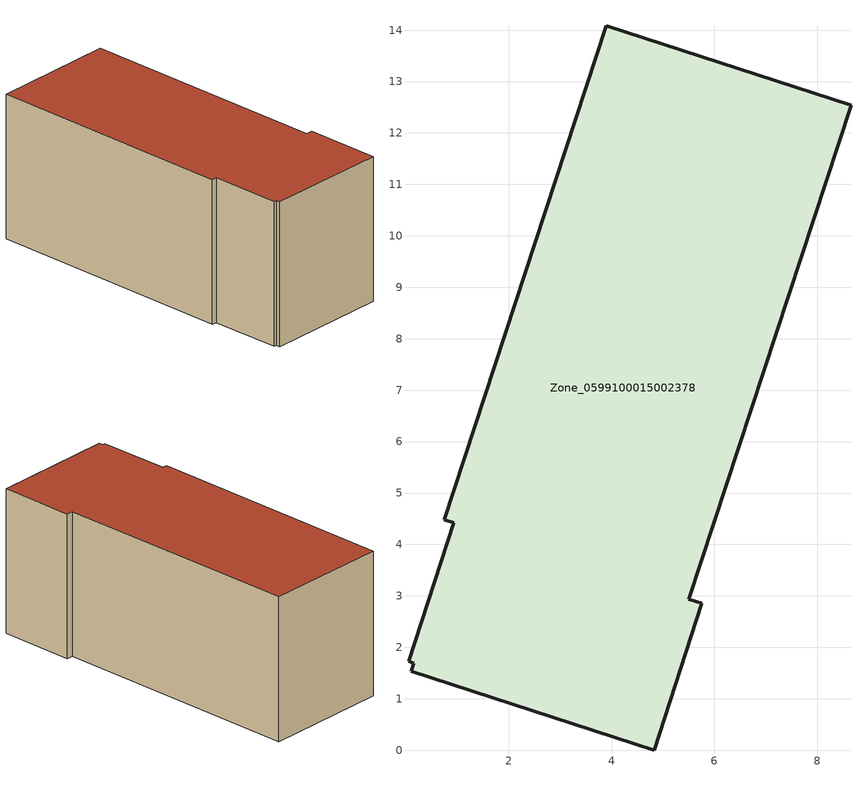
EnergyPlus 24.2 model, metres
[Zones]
Zone_0599100015002378
 floor ground (C_G): 3.9,14.08 8.65,12.54 5.5,2.94 5.75,2.85 4.83,0 0.11,1.53 0.16,1.69 0.05,1.73 0.93,4.42 0.75,4.48 z0.74
 wall outside (C_F): 8.65,12.54 3.9,14.08 0.75,4.48 0.93,4.42 0.05,1.73 0.16,1.69 0.11,1.53 4.83,0 5.75,2.85 5.5,2.94 8.65,12.54 z0.74:6.56
 roof outside (C_R): 0.05,1.73 0.16,1.69 0.11,1.53 4.83,0 5.75,2.85 5.5,2.94 8.65,12.54 3.9,14.08 0.75,4.48 0.93,4.42 z6.56
[BUILDING]
Pand.0599100015002378: North Axis=0; Terrain=City; Loads Convergence Tolerance Value=0.04; Temperature Convergence Tolerance Value=0.4; Solar Distribution=FullExterior; Maximum Number of Warmup Days=25; Minimum Number of Warmup Days=1
[Site:Location]
Rotterdam.The.Hague.AP_ZH_NLD Design_Conditions: Latitude=51.96; Longitude=4.45; Time Zone=1; Elevation=-4.5
[SITE:GROUNDTEMPERATURE:BUILDINGSURFACE]
18, 18, 18, 18, 18, 18, 18, 18, 18, 18, 18, 18
[MATERIAL] Thermal Absorptance=0.9; Solar Absorptance=0.7; Visible Absorptance=0.7
Name | Roughness | Thickness | Conductivity | Density | Specific Heat
G.TI.1965-1974 | MediumSmooth | 0.15 | 0.882353 | 540 | 1210
F.TI.1965-1974 | Rough | 0.3 | 0.697674 | 1920 | 840
R.TI.1965-1974 | MediumRough | 0.2 | 0.232558 | 1500 | 1000
[CONSTRUCTION]
C_G: G.TI.1965-1974
C_F: F.TI.1965-1974
C_R: R.TI.1965-1974
[ZONE]
Zone_0599100015002378: Type=1; Multiplier=1; Ceiling Height=Autocalculate; Volume=Autocalculate; Floor Area=autocalculate; Part of Total Floor Area=Yes
[ZONEINFILTRATION:DESIGNFLOWRATE]
Infil_Zone_0599100015002378: Zone or ZoneList or Space or SpaceList=Zone_0599100015002378; Schedule=AlwaysOn; Design Flow Rate Calculation Method=Flow/Area; Flow Rate per Floor Area=0.003; Constant Term Coefficient=1; Temperature Term Coefficient=0; Velocity Term Coefficient=0; Velocity Squared Term Coefficient=0
[HVACTEMPLATE:ZONE:IDEALLOADSAIRSYSTEM]
Zone_0599100015002378: Maximum Heating Supply Air Temperature=50; Minimum Cooling Supply Air Temperature=13; Maximum Heating Supply Air Humidity Ratio=0.0156; Minimum Cooling Supply Air Humidity Ratio=0.0077; Heating Limit=NoLimit; Cooling Limit=NoLimit; Dehumidification Control Type=ConstantSensibleHeatRatio; Cooling Sensible Heat Ratio=0.7; Dehumidification Setpoint=60; Humidification Control Type=None; Humidification Setpoint=30; Outdoor Air Method=None; Outdoor Air Flow Rate per Person=0.00944; Outdoor Air Flow Rate per Zone Floor Area=0; Outdoor Air Flow Rate per Zone=0; Demand Controlled Ventilation Type=None; Outdoor Air Economizer Type=NoEconomizer; Heat Recovery Type=None; Sensible Heat Recovery Effectiveness=0.7; Latent Heat Recovery Effectiveness=0.65
[ZONECONTROL:THERMOSTAT]
ThermostatControl_Zone_0599100015002378: Zone or ZoneList=Zone_0599100015002378; Control Type Schedule=DualSetpointControlType; Control 1=Thermostat_Zone_0599100015002378; Temperature Difference Between Cutout And Setpoint=0
[THERMOSTATSETPOINT:DUALSETPOINT]
Thermostat_Zone_0599100015002378: Heating Setpoint Temperature Schedule=HeatingSetpoint_Zone_0599100015002378; Cooling Setpoint Temperature Schedule=CoolingSetpoint_Zone_0599100015002378
[SCHEDULE:COMPACT]
HeatingSetpoint_Zone_0599100015002378: Through: 12/31, For: AllDays, Until: 24:00, 21
CoolingSetpoint_Zone_0599100015002378: Through: 12/31, For: AllDays, Until: 24:00, 24
DualSetpointControlType: Through: 12/31, For: AllDays, Until: 24:00, 4
AlwaysOn: Through: 12/31, For: AllDays, Until: 24:00, 1
